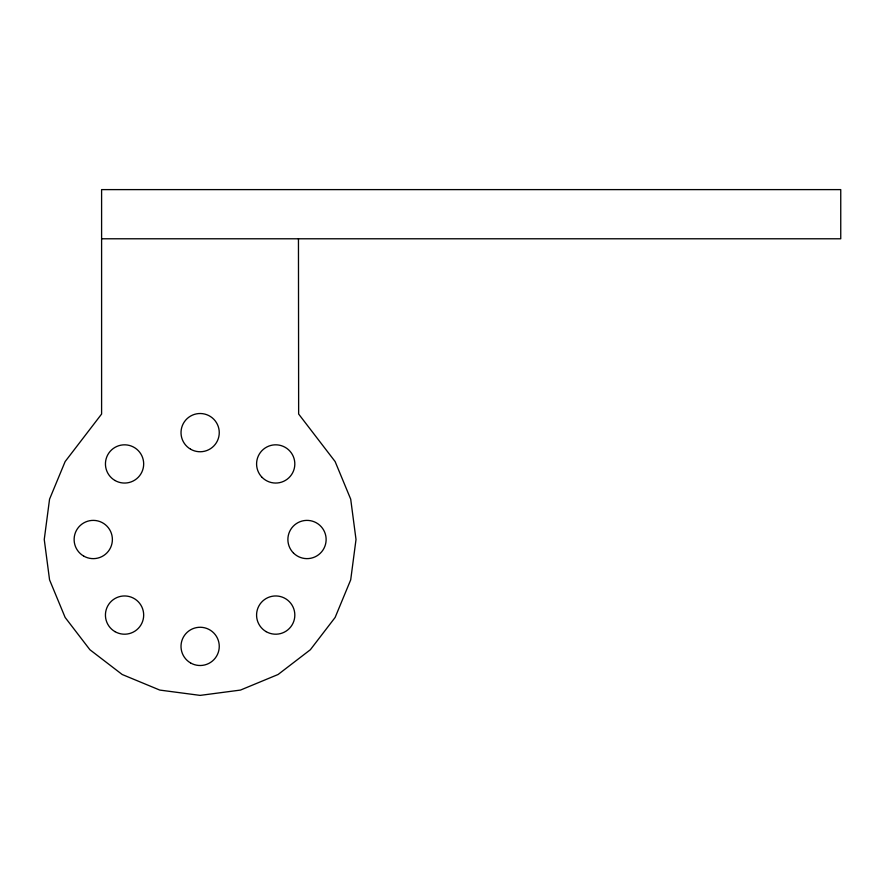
<?xml version="1.0" encoding="UTF-8"?>
<svg xmlns="http://www.w3.org/2000/svg" width="885" height="885" viewBox="0 0 885 885"><rect width="100%" height="100%" fill="white"/><g stroke="black" fill="none" stroke-linecap="round" stroke-linejoin="round"><path stroke-width="1.33" d="M101.598 238.784L840.75 238.784L840.75 189.611L101.598 189.611L101.598 414.047L65.136 461.572L49.56 499.162L44.25 539.507L49.56 579.852L65.136 617.453L89.905 649.734L122.196 674.503L159.787 690.079L200.132 695.389L240.477 690.079L278.078 674.503L310.358 649.734L335.127 617.453L350.703 579.852L356.013 539.507L350.703 499.162L335.127 461.572L298.643 414.025L298.455 238.784M114.995 631.647A19.127 19.127 0 0 0 143.68 615.086A19.127 19.127 0 0 0 114.995 598.514A19.127 19.127 0 0 0 114.995 631.647M262.181 477.457A19.127 19.127 0 0 0 294.174 468.884A19.127 19.127 0 0 0 270.755 445.465A19.127 19.127 0 0 0 262.181 477.457M114.995 480.5A19.127 19.127 0 0 0 143.68 463.939A19.127 19.127 0 0 0 114.995 447.379A19.127 19.127 0 0 0 114.995 480.5M266.142 631.647A19.127 19.127 0 0 0 294.827 615.086A19.127 19.127 0 0 0 266.142 598.514A19.127 19.127 0 0 0 266.142 631.647M293.488 553.037A19.127 19.127 0 0 0 325.481 544.463A19.127 19.127 0 0 0 302.062 521.033A19.127 19.127 0 0 0 293.488 553.037M83.688 556.079A19.127 19.127 0 0 0 112.384 539.507A19.127 19.127 0 0 0 83.688 522.947A19.127 19.127 0 0 0 83.688 556.079M190.574 449.193A19.127 19.127 0 0 0 219.259 432.632A19.127 19.127 0 0 0 190.574 416.072A19.127 19.127 0 0 0 190.574 449.193M190.574 662.953A19.127 19.127 0 0 0 219.259 646.382A19.127 19.127 0 0 0 190.574 629.821A19.127 19.127 0 0 0 190.574 662.953"/></g></svg>
